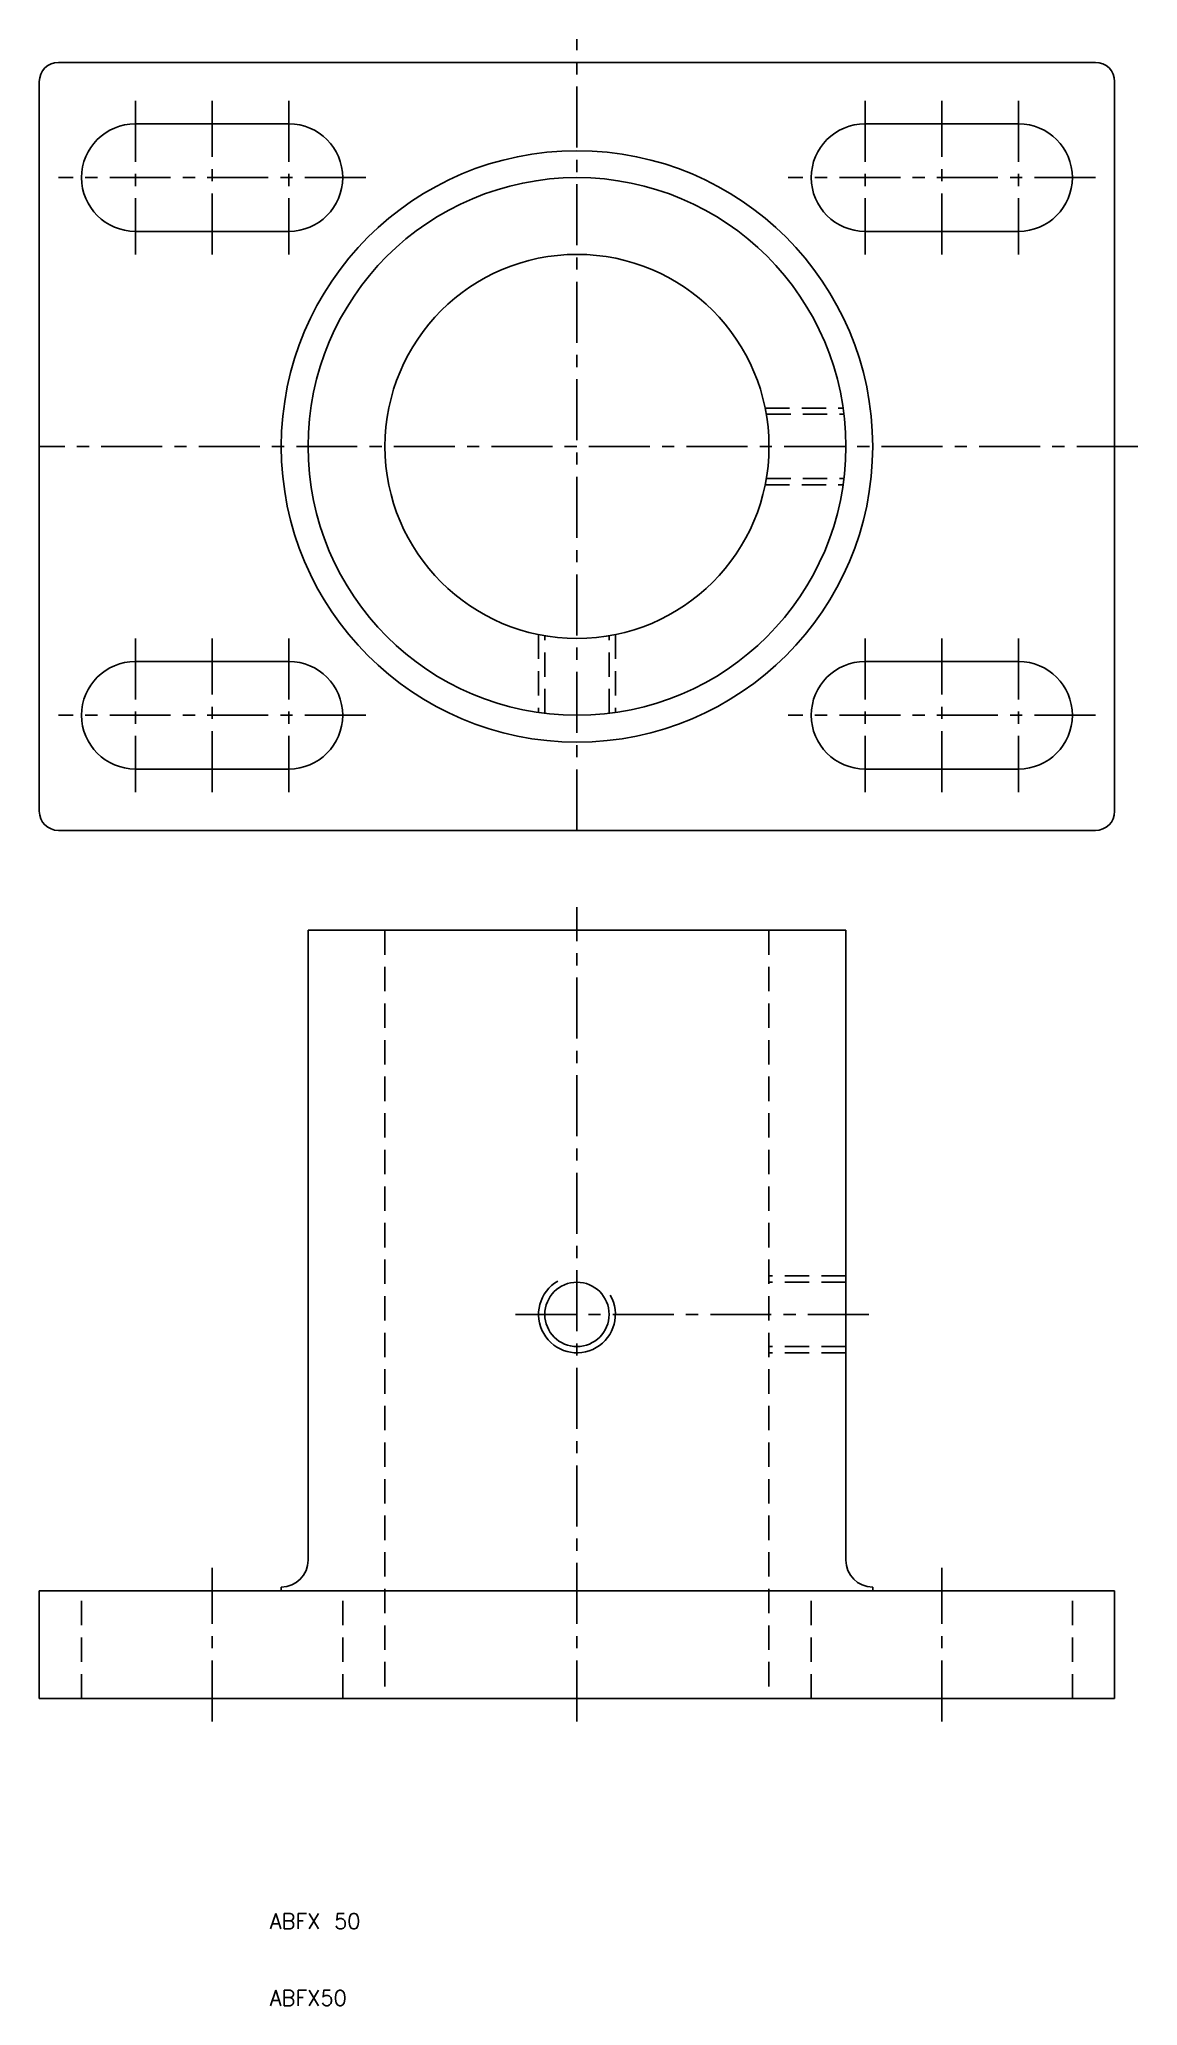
# Model space of a CAD drawing. Extents: x -20 to 123, y 10 to 266.
import ezdxf

# ---------------------------------------------------------------- set-up
doc = ezdxf.new("R2010")
doc.units = 0
doc.header["$LTSCALE"] = 0.25
doc.linetypes.add('CENTER', pattern=[50.8, 31.75, -6.35, 6.35, -6.35])
doc.linetypes.add('DASHED', pattern=[19.05, 12.7, -6.35])
doc.layers.get('0').update_dxf_attribs({"linetype": 'CONTINUOUS'})
doc.layers.add('CENTER', color=1, linetype='CENTER')
doc.styles.get("Standard").update_dxf_attribs({"font": 'txt.shx', "bigfont": 'extfont.shx'})

msp = doc.modelspace()

# ---------------------------------------------------------------- linework, layer by layer
for p, q in [((-17.5, 263), (117.5, 263)), ((-20, 165.5), (-20, 260.5)), ((120, 165.5), (120, 260.5)), ((-7.5, 255), (12.5, 255)), ((87.5, 255), (107.5, 255)), ((-7.5, 241), (12.5, 241)), ((87.5, 241), (107.5, 241)), ((-7.5, 185), (12.5, 185)), ((87.5, 185), (107.5, 185)), ((-7.5, 171), (12.5, 171)), ((87.5, 171), (107.5, 171)), ((-17.5, 163), (117.5, 163)), ((15, 68), (15, 150)), ((15, 150), (85, 150)), ((85, 68), (85, 150)), ((-20, 50), (-20, 64)), ((-20, 64), (15, 64)), ((11.5, 64.5), (11.5, 64)), ((15, 64), (50, 64)), ((85, 64), (50, 64)), ((120, 64), (85, 64)), ((88.5, 64.5), (88.5, 64)), ((120, 50), (120, 64)), ((50, 50), (-20, 50)), ((50, 50), (120, 50))]:
    msp.add_line(p, q)
at = {"color": 3, "linetype": 'DASHED'}
for p, q in [((74.494897, 218), (84.641016, 218)), ((74.646717, 217.188), (84.748535, 217.188)), ((74.494897, 208), (84.641016, 208)), ((74.646717, 208.812), (84.748535, 208.812)), ((45, 188.505103), (45, 178.358984)), ((45.812, 178.251465), (45.812, 188.353283)), ((54.188, 178.251465), (54.188, 188.353283)), ((55, 188.505103), (55, 178.358984)), ((25, 150), (25, 50)), ((75, 150), (75, 50)), ((85, 105), (75, 105)), ((85, 104.188), (75, 104.188)), ((85, 95.812), (75, 95.812)), ((85, 95), (75, 95)), ((-14.5, 50), (-14.5, 64)), ((19.5, 50), (19.5, 64)), ((80.5, 50), (80.5, 64)), ((114.5, 50), (114.5, 64))]:
    msp.add_line(p, q, dxfattribs=at)
for centre, radius in [((50, 213), 38.5), ((50, 213), 35), ((50, 213), 25), ((50, 100), 4.188)]:
    msp.add_circle(centre, radius)
for centre, radius, start, end in [((-17.5, 260.5), 2.5, 90, 180), ((117.5, 260.5), 2.5, 0, 90), ((-7.5, 248), 7, 90, 270), ((12.5, 248), 7, 270, 90), ((87.5, 248), 7, 90, 270), ((107.5, 248), 7, 270, 90), ((-7.5, 178), 7, 90, 270), ((12.5, 178), 7, 270, 90), ((87.5, 178), 7, 90, 270), ((107.5, 178), 7, 270, 90), ((-17.5, 165.5), 2.5, 180, 270), ((117.5, 165.5), 2.5, 270, 0), ((11.5, 68), 3.5, 270, 0), ((88.5, 68), 3.5, 180, 270)]:
    msp.add_arc(centre, radius, start, end)
at = {"color": 3}
msp.add_arc((50, 100), 5, 120, 30, dxfattribs=at)
at = {"layer": 'CENTER', "color": 1, "linetype": 'CENTER'}
for p, q in [((50, 163), (50, 266)), ((-7.5, 258), (-7.5, 238)), ((2.5, 238), (2.5, 258)), ((12.5, 258), (12.5, 238)), ((87.5, 258), (87.5, 238)), ((97.5, 238), (97.5, 258)), ((107.5, 258), (107.5, 238)), ((22.5, 248), (-17.5, 248)), ((117.5, 248), (77.5, 248)), ((123, 213), (-20, 213)), ((-7.5, 188), (-7.5, 168)), ((2.5, 168), (2.5, 188)), ((12.5, 188), (12.5, 168)), ((87.5, 188), (87.5, 168)), ((97.5, 168), (97.5, 188)), ((107.5, 188), (107.5, 168)), ((22.5, 178), (-17.5, 178)), ((117.5, 178), (77.5, 178)), ((50, 47), (50, 153)), ((42, 100), (50, 100)), ((88, 100), (50, 100)), ((2.5, 47), (2.5, 67)), ((97.5, 47), (97.5, 67))]:
    msp.add_line(p, q, dxfattribs=at)

# ---------------------------------------------------------------- texts
for s, p in [('ABFX 50', (10, 20)), ('ABFX50', (10, 10))]:
    msp.add_text(s, height=2).set_placement(p)

doc.saveas('drawing.dxf')
